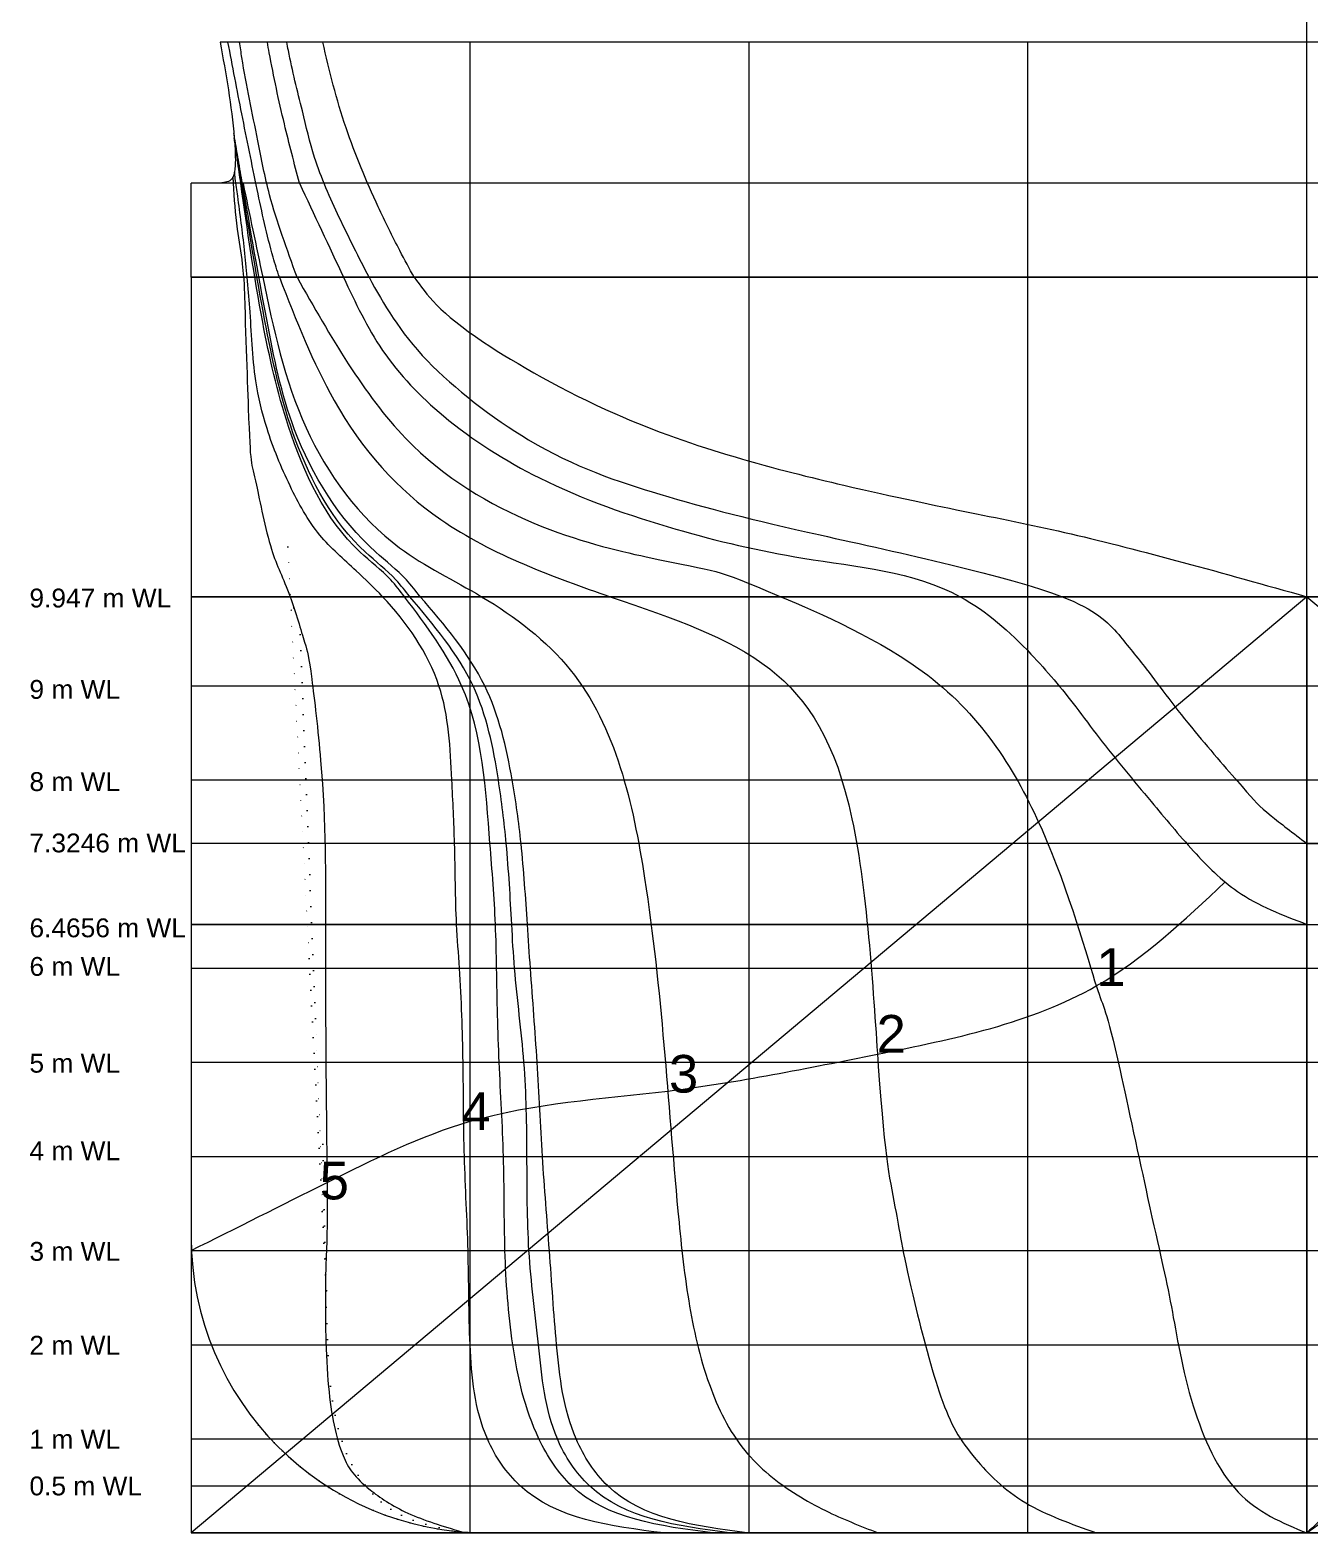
# Model space of a CAD drawing. Header units: inches. Extents: x 2352 to 5451, y 15 to 423.
# Drawn here: x 5312.33 to 5325.92, y 319.97 to 335.94 of the extents above; entities that cross this region are included whole.
import ezdxf

# ---------------------------------------------------------------- set-up
doc = ezdxf.new("R2010")
doc.units = ezdxf.units.IN
doc.header["$MEASUREMENT"] = 0
doc.styles.get("Standard").update_dxf_attribs({"font": 'arial.ttf'})

msp = doc.modelspace()

# ---------------------------------------------------------------- hatches: boundary and pattern name
at = {"lineweight": 9}
h = msp.add_hatch(dxfattribs=at)
h.set_pattern_fill('ANSI31', color=256)
h.set_pattern_definition([(45, (2002.140504094049, 240.8704773932248), (-0.08838834764831845, 0.08838834764831845), [])])
h.paths.add_polyline_path([(5325.888283234372, 333.314191526372), (5314.681083234373, 333.314191526372), (5314.681083234372, 321.210618002707, 0.2340062996317556), (5317.178283234372, 319.974191526372), (5325.888283234372, 319.974191526372)])
h.paths.add_polyline_path([(5325.888283234372, 329.921191526372), (5316.913583234372, 329.921191526372), (5316.913583234373, 319.9853684393311, 0.02110301372142997), (5317.178283234372, 319.974191526372), (5325.888283234372, 319.974191526372)])
edge = h.paths.add_edge_path(flags=16)
edge.add_line((5316.913583234372, 329.921191526372), (5315.464283234372, 329.921191526372))
edge.add_line((5315.464283234372, 329.921191526372), (5315.464283234372, 322.7610012197376))
edge.add_spline(control_points=[(5315.464283234373, 322.7610012197188), (5315.466544252421, 322.6513754490385), (5315.468783718686, 322.5417117197559), (5315.471492054757, 322.4320246676308)], knot_values=[10.62933537937585, 10.62933537937585, 10.62933537937585, 10.6293353794038, 10.95852070276817, 10.95852070276817, 10.95852070276817, 10.95852070276817], degree=3, periodic=0)
edge.add_spline(control_points=[(5315.471492054757, 322.4320246676308), (5315.472333486267, 322.3979468650979), (5315.473220174666, 322.363866811365), (5315.474166826755, 322.3297849453302)], knot_values=[10.95852070276817, 10.95852070276817, 10.95852070276817, 10.95852070276817, 11.06079268682631, 11.06079268682631, 11.06079268682631, 11.06079268682631], degree=3, periodic=0)
edge.add_spline(control_points=[(5315.474166826755, 322.3297849453302), (5315.4757970521, 322.2710927156748), (5315.47760510655, 322.212395111433), (5315.479666098757, 322.1536943740873)], knot_values=[11.06079268682631, 11.06079268682631, 11.06079268682631, 11.06079268682631, 11.23691481492537, 11.23691481492537, 11.23691481492537, 11.23691481492537], degree=3, periodic=0)
edge.add_spline(control_points=[(5315.479666098757, 322.1536943740873), (5315.481206165172, 322.1098305332631), (5315.485522992431, 321.9972033357606), (5315.490977475466, 321.8845707707584), (5315.495211521819, 321.8158809332194)], knot_values=[11.23691481492537, 11.23691481492537, 11.23691481492537, 11.23691481492537, 11.36852121957856, 11.57482114281365, 11.57482114281365, 11.57482114281365, 11.57482114281365], degree=3, periodic=0)
edge.add_spline(control_points=[(5315.495211521819, 321.8158809332194), (5315.498176140423, 321.7677852929704), (5315.501583931275, 321.7197264451046), (5315.505599632551, 321.6717308379009)], knot_values=[11.57482114281365, 11.57482114281365, 11.57482114281365, 11.57482114281365, 11.71926939377468, 11.71926939377468, 11.71926939377468, 11.71926939377468], degree=3, periodic=0)
edge.add_spline(control_points=[(5315.505599632551, 321.6717308379009), (5315.508752399195, 321.6340490137034), (5315.512279880296, 321.5964061708908), (5315.516261799202, 321.5588151088365)], knot_values=[11.71926939377468, 11.71926939377468, 11.71926939377468, 11.71926939377468, 11.83267713909703, 11.83267713909703, 11.83267713909703, 11.83267713909703], degree=3, periodic=0)
edge.add_spline(control_points=[(5315.516261799202, 321.5588151088365), (5315.521875984293, 321.5058147376291), (5315.530884181376, 321.4327028223439), (5315.542044947927, 321.3598560732165), (5315.545315793279, 321.3397436402976)], knot_values=[11.83267713909703, 11.83267713909703, 11.83267713909703, 11.83267713909703, 11.99257293004832, 12.05367626579677, 12.05367626579677, 12.05367626579677, 12.05367626579677], degree=3, periodic=0)
edge.add_spline(control_points=[(5315.545315793279, 321.3397436402976), (5315.551021609683, 321.3046585667695), (5315.557290523515, 321.2696609207429), (5315.56423129554, 321.2347956079496)], knot_values=[12.05367626579677, 12.05367626579677, 12.05367626579677, 12.05367626579677, 12.1602677973232, 12.1602677973232, 12.1602677973232, 12.1602677973232], degree=3, periodic=0)
edge.add_spline(control_points=[(5315.56423129554, 321.2347956079496), (5315.567623806187, 321.2177541398682), (5315.571176827723, 321.2007442869773), (5315.574903060405, 321.1837712930284)], knot_values=[12.1602677973232, 12.1602677973232, 12.1602677973232, 12.1602677973232, 12.21236760761382, 12.21236760761382, 12.21236760761382, 12.21236760761382], degree=3, periodic=0)
edge.add_spline(control_points=[(5315.574903060405, 321.1837712930284), (5315.586530840265, 321.1308067430289), (5315.599845287702, 321.0782011120924), (5315.615232318961, 321.0261137394034)], knot_values=[12.21236760761382, 12.21236760761382, 12.21236760761382, 12.21236760761382, 12.37494605520035, 12.37494605520035, 12.37494605520035, 12.37494605520035], degree=3, periodic=0)
edge.add_spline(control_points=[(5315.615232318961, 321.0261137394034), (5315.623221255863, 320.9990700084346), (5315.631768895006, 320.9721659832965), (5315.640929249045, 320.9454239650258)], knot_values=[12.37494605520035, 12.37494605520035, 12.37494605520035, 12.37494605520035, 12.45935668239991, 12.45935668239991, 12.45935668239991, 12.45935668239991], degree=3, periodic=0)
edge.add_spline(control_points=[(5315.640929249045, 320.9454239650258), (5315.644319347934, 320.9355271765368), (5315.647793365503, 320.9256525768387), (5315.651354039519, 320.9158012963141)], knot_values=[12.45935668239991, 12.45935668239991, 12.45935668239991, 12.45935668239991, 12.49059569043475, 12.49059569043475, 12.49059569043475, 12.49059569043475], degree=3, periodic=0)
edge.add_spline(control_points=[(5315.651354039519, 320.9158012963141), (5315.654336487126, 320.907549788904), (5315.657379731722, 320.8993146419108), (5315.660485382169, 320.8910965196085)], knot_values=[12.49059569043475, 12.49059569043475, 12.49059569043475, 12.49059569043475, 12.51676172089534, 12.51676172089534, 12.51676172089534, 12.51676172089534], degree=3, periodic=0)
edge.add_spline(control_points=[(5315.660485382169, 320.8910965196085), (5315.67086911175, 320.8636192612586), (5315.681950474124, 320.8363323213309), (5315.693789603286, 320.8092605282744)], knot_values=[12.51676172089534, 12.51676172089534, 12.51676172089534, 12.51676172089534, 12.60424773686222, 12.60424773686222, 12.60424773686222, 12.60424773686222], degree=3, periodic=0)
edge.add_spline(control_points=[(5315.693789603286, 320.8092605282744), (5315.693790891003, 320.8092575837344), (5315.693792178728, 320.809254639197), (5315.693793466463, 320.8092516946621)], knot_values=[12.60424773686222, 12.60424773686222, 12.60424773686222, 12.60424773686222, 12.60425725252574, 12.60425725252574, 12.60425725252574, 12.60425725252574], degree=3, periodic=0)
edge.add_spline(control_points=[(5315.693793466463, 320.8092516946621), (5315.698808934617, 320.7977833181547), (5315.709629626982, 320.7737749802857), (5315.721070502691, 320.7499453282616), (5315.727233109099, 320.7375211883375)], knot_values=[12.60425725252574, 12.60425725252574, 12.60425725252574, 12.60425725252574, 12.64131886505783, 12.68210554437949, 12.68210554437949, 12.68210554437949, 12.68210554437949], degree=3, periodic=0)
edge.add_spline(control_points=[(5315.727233109099, 320.7375211883375), (5315.731588852099, 320.7287397804528), (5315.736028744374, 320.7199887536155), (5315.740552152067, 320.7112722622406)], knot_values=[12.68210554437949, 12.68210554437949, 12.68210554437949, 12.68210554437949, 12.71093365397699, 12.71093365397699, 12.71093365397699, 12.71093365397699], degree=3, periodic=0)
edge.add_spline(control_points=[(5315.740552152067, 320.7112722622406), (5315.744645903427, 320.7033837076714), (5315.748808058255, 320.6955234394406), (5315.753038146701, 320.6876945370259)], knot_values=[12.71093365397699, 12.71093365397699, 12.71093365397699, 12.71093365397699, 12.73702352269915, 12.73702352269915, 12.73702352269915, 12.73702352269915], degree=3, periodic=0)
edge.add_spline(control_points=[(5315.753038146701, 320.6876945370259), (5315.767084870556, 320.6616973429511), (5315.781880687759, 320.6360460148086), (5315.797408394084, 320.6108533122836)], knot_values=[12.73702352269915, 12.73702352269915, 12.73702352269915, 12.73702352269915, 12.82365934272075, 12.82365934272075, 12.82365934272075, 12.82365934272075], degree=3, periodic=0)
edge.add_spline(control_points=[(5315.797408394084, 320.6108533122836), (5315.811548434164, 320.5879120087829), (5315.826295394952, 320.565351021612), (5315.841636284772, 320.5432555006136)], knot_values=[12.82365934272075, 12.82365934272075, 12.82365934272075, 12.82365934272075, 12.9025527698617, 12.9025527698617, 12.9025527698617, 12.9025527698617], degree=3, periodic=0)
edge.add_spline(control_points=[(5315.841636284772, 320.5432555006136), (5315.847211487738, 320.5352255221925), (5315.852865133817, 320.5272570201658), (5315.858596599423, 320.5193540816239)], knot_values=[12.9025527698617, 12.9025527698617, 12.9025527698617, 12.9025527698617, 12.93122430548883, 12.93122430548883, 12.93122430548883, 12.93122430548883], degree=3, periodic=0)
edge.add_spline(control_points=[(5315.858596599423, 320.5193540816239), (5315.863908433082, 320.5120297604394), (5315.869287108235, 320.5047617536703), (5315.87473212848, 320.497553314815)], knot_values=[12.93122430548883, 12.93122430548883, 12.93122430548883, 12.93122430548883, 12.95779664116803, 12.95779664116803, 12.95779664116803, 12.95779664116803], degree=3, periodic=0)
edge.add_spline(control_points=[(5315.87473212848, 320.497553314815), (5315.892469692698, 320.4740712814455), (5315.910911297621, 320.4512213707284), (5315.930039783326, 320.4291160519707)], knot_values=[12.95779664116803, 12.95779664116803, 12.95779664116803, 12.95779664116803, 13.04435802923673, 13.04435802923673, 13.04435802923673, 13.04435802923673], degree=3, periodic=0)
edge.add_spline(control_points=[(5315.930039783326, 320.4291160519707), (5315.947486836844, 320.4089538349826), (5315.965505322119, 320.3894110609913), (5315.984082218282, 320.3705730711538)], knot_values=[13.04435802923673, 13.04435802923673, 13.04435802923673, 13.04435802923673, 13.12331049801416, 13.12331049801416, 13.12331049801416, 13.12331049801416], degree=3, periodic=0)
edge.add_spline(control_points=[(5315.984082218282, 320.3705730711538), (5315.990718149565, 320.3638438735003), (5315.997425335188, 320.3572046077085), (5316.004203181647, 320.3506591637346)], knot_values=[13.12331049801416, 13.12331049801416, 13.12331049801416, 13.12331049801416, 13.1515134417582, 13.1515134417582, 13.1515134417582, 13.1515134417582], degree=3, periodic=0)
edge.add_spline(control_points=[(5316.004203181647, 320.3506591637346), (5316.010324127969, 320.3447480957469), (5316.016502702148, 320.3389135446885), (5316.022738467053, 320.3331583755635)], knot_values=[13.1515134417582, 13.1515134417582, 13.1515134417582, 13.1515134417582, 13.17698299257681, 13.17698299257681, 13.17698299257681, 13.17698299257681], degree=3, periodic=0)
edge.add_spline(control_points=[(5316.022738467053, 320.3331583755635), (5316.042787546657, 320.3146544958213), (5316.063427827098, 320.2969712152715), (5316.08464477988, 320.2802037563661)], knot_values=[13.17698299257681, 13.17698299257681, 13.17698299257681, 13.17698299257681, 13.25887207267031, 13.25887207267031, 13.25887207267031, 13.25887207267031], degree=3, periodic=0)
edge.add_spline(control_points=[(5316.08464477988, 320.2802037563661), (5316.095561809791, 320.2715761814134), (5316.106631516169, 320.2631910741558), (5316.117851919834, 320.2550614065005)], knot_values=[13.25887207267031, 13.25887207267031, 13.25887207267031, 13.25887207267031, 13.30100750775904, 13.30100750775904, 13.30100750775904, 13.30100750775904], degree=3, periodic=0)
edge.add_spline(control_points=[(5316.117851919834, 320.2550614065005), (5316.122044511157, 320.2520236927881), (5316.126258142857, 320.2490216435913), (5316.130492711683, 320.2460559356564)], knot_values=[13.30100750775904, 13.30100750775904, 13.30100750775904, 13.30100750775904, 13.31675174164049, 13.31675174164049, 13.31675174164049, 13.31675174164049], degree=3, periodic=0)
edge.add_spline(control_points=[(5316.130492711683, 320.2460559356564), (5316.133769658442, 320.2437609045891), (5316.137059143467, 320.2414876366031), (5316.140361118904, 320.2392364453203)], knot_values=[13.31675174164049, 13.31675174164049, 13.31675174164049, 13.31675174164049, 13.32893551249149, 13.32893551249149, 13.32893551249149, 13.32893551249149], degree=3, periodic=0)
edge.add_spline(control_points=[(5316.140361118904, 320.2392364453203), (5316.140503882142, 320.2391391134771), (5316.151856372695, 320.2314038607468), (5316.16335643303, 320.2239296398435), (5316.174848415832, 320.2167909923754)], knot_values=[13.32893551249149, 13.32893551249149, 13.32893551249149, 13.32893551249149, 13.32946228641958, 13.37081757021032, 13.37081757021032, 13.37081757021032, 13.37081757021032], degree=3, periodic=0)
edge.add_spline(control_points=[(5316.174848415832, 320.2167909923754), (5316.186194449319, 320.2097430064337), (5316.197673601172, 320.2029304896337), (5316.209278830726, 320.1963409879564)], knot_values=[13.37081757021032, 13.37081757021032, 13.37081757021032, 13.37081757021032, 13.41164763782069, 13.41164763782069, 13.41164763782069, 13.41164763782069], degree=3, periodic=0)
edge.add_spline(control_points=[(5316.209278830726, 320.1963409879564), (5316.213603372985, 320.1938854933595), (5316.217945422219, 320.191460966333), (5316.222304614116, 320.1890667624573)], knot_values=[13.41164763782069, 13.41164763782069, 13.41164763782069, 13.41164763782069, 13.42686244697007, 13.42686244697007, 13.42686244697007, 13.42686244697007], degree=3, periodic=0)
edge.add_spline(control_points=[(5316.222304614116, 320.1890667624573), (5316.233560876274, 320.1828844729134), (5316.244931440669, 320.1769043692153), (5316.256410034845, 320.1711153562078)], knot_values=[13.42686244697007, 13.42686244697007, 13.42686244697007, 13.42686244697007, 13.46614997652072, 13.46614997652072, 13.46614997652072, 13.46614997652072], degree=3, periodic=0)
edge.add_spline(control_points=[(5316.256410034845, 320.1711153562078), (5316.280612370539, 320.158909363559), (5316.305294970926, 320.147552896934), (5316.330399040644, 320.1369419549492)], knot_values=[13.46614997652072, 13.46614997652072, 13.46614997652072, 13.46614997652072, 13.54898677378893, 13.54898677378893, 13.54898677378893, 13.54898677378893], degree=3, periodic=0)
edge.add_spline(control_points=[(5316.330399040644, 320.1369419549492), (5316.343457925453, 320.1314222495525), (5316.356630858844, 320.1261042813236), (5316.369909564658, 320.1209734108044)], knot_values=[13.54898677378893, 13.54898677378893, 13.54898677378893, 13.54898677378893, 13.59207764334393, 13.59207764334393, 13.59207764334393, 13.59207764334393], degree=3, periodic=0)
edge.add_spline(control_points=[(5316.369909564658, 320.1209734108044), (5316.39357195512, 320.1118303012767), (5316.41757022097, 320.1032813117951), (5316.44185753076, 320.0952436035985)], knot_values=[13.59207764334393, 13.59207764334393, 13.59207764334393, 13.59207764334393, 13.66886471846446, 13.66886471846446, 13.66886471846446, 13.66886471846446], degree=3, periodic=0)
edge.add_spline(control_points=[(5316.44185753076, 320.0952436035985), (5316.493492667528, 320.078155331344), (5316.546434263067, 320.063378015398), (5316.600232293737, 320.0501156222458)], knot_values=[13.66886471846446, 13.66886471846446, 13.66886471846446, 13.66886471846446, 13.83211503972402, 13.83211503972402, 13.83211503972402, 13.83211503972402], degree=3, periodic=0)
edge.add_spline(control_points=[(5316.600232293737, 320.0501156222458), (5316.630020689615, 320.0427721300662), (5316.660071662051, 320.0358931018003), (5316.690308813827, 320.0293434006674)], knot_values=[13.83211503972402, 13.83211503972402, 13.83211503972402, 13.83211503972402, 13.92250803620094, 13.92250803620094, 13.92250803620094, 13.92250803620094], degree=3, periodic=0)
edge.add_spline(control_points=[(5316.690308813827, 320.0293434006674), (5316.706546198048, 320.0258262038554), (5316.722837270844, 320.0224039751739), (5316.739170201711, 320.0190557880006)], knot_values=[13.92250803620094, 13.92250803620094, 13.92250803620094, 13.92250803620094, 13.97104917610749, 13.97104917610749, 13.97104917610749, 13.97104917610749], degree=3, periodic=0)
edge.add_spline(control_points=[(5316.739170201711, 320.0190557880006), (5316.796958545773, 320.0072094026879), (5316.855270890073, 319.9962899059084), (5316.913583234373, 319.9853704091289)], knot_values=[13.97104917610749, 13.97104917610749, 13.97104917610749, 13.97104917610749, 14.14279496482971, 14.14279496482971, 14.14279496482971, 14.14279496482971], degree=3, periodic=0)
edge.add_line((5316.913583234373, 319.9853704091289), (5316.913583234372, 329.921191526372))
h.paths.add_polyline_path([(5315.088283234372, 329.921191526372), (5314.681083234373, 329.921191526372), (5314.681083234372, 321.210618002707, 0.04783040297424605), (5315.088283234373, 320.7707965532612)], flags=16)
edge = h.paths.add_edge_path(flags=16)
edge.add_spline(control_points=[(5315.464283234372, 322.7610012197281), (5315.438379296224, 324.0169572196609), (5315.388207710478, 326.2013389540706), (5315.462978948622, 328.5068220973683), (5315.1918040182, 329.6149471156023), (5315.127300977719, 329.8057737592497), (5315.088283234382, 329.9211915264339)], knot_values=[3.439763911072406, 3.439763911100354, 3.439763911100354, 3.439763911100354, 7.21116072262118, 10.02517062349896, 10.26409216256273, 10.62933537930596, 10.6293353794038, 10.6293353794038, 10.6293353794038], degree=3, periodic=0)
edge.add_line((5315.088283234372, 329.9211915264685), (5315.088283234373, 320.7707965532612))
edge.add_arc((5317.178283234372, 323.1141915263719), 3.139999999999915, 228.2712365701159, 236.9165560794923)
edge.add_line((5315.464283234372, 320.4832593721729), (5315.464283234372, 322.7610012197001))
h.paths.add_polyline_path([(5325.888283234372, 333.314191526372), (5314.681083234373, 333.314191526372), (5314.681083234373, 329.921191526372), (5315.088283234372, 329.921191526372), (5325.888283234372, 329.921191526372)], flags=17)
edge = h.paths.add_edge_path(flags=16)
edge.add_line((5315.464283234372, 329.921191526372), (5315.088283234404, 329.921191526372))
edge.add_spline(control_points=[(5315.088283234382, 329.9211915264339), (5315.127300977719, 329.8057737592497), (5315.1918040182, 329.6149471156023), (5315.462978948622, 328.5068220973683), (5315.388207710478, 326.2013389540706), (5315.438379296224, 324.0169572196609), (5315.464283234372, 322.7610012197281)], knot_values=[3.439763911072407, 3.439763911072407, 3.439763911072407, 3.439763911170243, 3.805007127913473, 4.043928666977246, 6.857938567855026, 10.62933537937585, 10.62933537937585, 10.62933537937585, 10.6293353794038], degree=3, periodic=0)
edge.add_line((5315.464283234372, 322.7610012197062), (5315.464283234372, 329.921191526372))
edge = h.paths.add_edge_path(flags=16)
edge.add_spline(control_points=[(5316.913583234373, 319.9853704091289), (5316.637434773755, 320.0370816250406), (5316.127642994065, 320.132544597134), (5315.669192776827, 320.7496944721411), (5315.519375342847, 321.389812630306), (5315.478523370989, 322.060496169409), (5315.469360351748, 322.514836486209), (5315.464283234372, 322.7610012197188)], knot_values=[10.62933537937585, 10.62933537937585, 10.62933537937585, 10.62933537937585, 11.44266805778598, 12.13081147914773, 12.77955741415724, 13.40360912462699, 14.14279496480176, 14.1427949648297, 14.1427949648297, 14.1427949648297], degree=3, periodic=0)
edge.add_line((5315.464283234372, 322.7610012197002), (5315.464283234372, 320.4832593721729))
edge.add_arc((5317.178283234372, 323.1141915263719), 3.139999999999916, 236.916556079492, 265.1646094653941)

# ---------------------------------------------------------------- linework, layer by layer
for p, q in [((5325.888283234372, 333.3141915263719), (5325.888283234372, 336.8141915263719)), ((5317.207469143271, 335.8141915263719), (5314.344539423947, 335.8141915263719)), ((5317.00078323437, 319.974191526372), (5317.000783234368, 335.8141915263719)), ((5332.405495306381, 335.8141915263719), (5317.207469143271, 335.8141915263719)), ((5319.96328323437, 319.974191526372), (5319.96328323437, 335.8141915263719)), ((5322.925783234369, 319.974191526372), (5322.925783234369, 335.8141915263719)), ((5314.038283234372, 333.314191526372), (5314.038283234372, 334.3141915263719)), ((5337.738283234372, 334.3141915263719), (5314.038283234372, 334.3141915263719)), ((5337.738283234373, 333.314191526372), (5314.038283234372, 333.314191526372)), ((5314.038283234372, 333.314191526372), (5314.038283234372, 329.921191526372)), ((5314.038283234372, 333.3141915263719), (5337.738283234372, 333.3141915263719)), ((5325.888283234372, 319.974191526372), (5325.888283234372, 333.314191526372)), ((5325.888283234372, 319.974191526372), (5325.888283234372, 333.3141915263719)), ((5337.738283234373, 329.921191526372), (5314.038283234372, 329.921191526372)), ((5314.038283234372, 329.921191526372), (5314.038283234372, 323.114191526372)), ((5325.888283234372, 329.921191526372), (5314.038283234372, 319.974191526372)), ((5314.038283234372, 329.9211915263734), (5337.738283234372, 329.9211915263733)), ((5325.888283234372, 329.921191526372), (5325.888283234372, 319.974191526372)), ((5325.888283234372, 329.921191526372), (5337.738283234373, 319.974191526372)), ((5314.038283234372, 328.974191526372), (5337.738283234373, 328.974191526372)), ((5314.038283234372, 327.974191526372), (5337.738283234373, 327.974191526372)), ((5325.888283234376, 327.298791526372), (5314.038283234372, 327.298791526372)), ((5337.738283234373, 327.2987915263733), (5314.038283234372, 327.2987915263733)), ((5325.888283234376, 327.298791526372), (5337.738283234373, 327.298791526372)), ((5325.888283234376, 326.4397915263708), (5314.038283234372, 326.4397915263708)), ((5314.038283234374, 326.4397915263734), (5337.738283234373, 326.4397915263734)), ((5325.888283234372, 326.4397915263708), (5337.738283234373, 326.4397915263708)), ((5314.038283234372, 325.974191526372), (5337.738283234373, 325.974191526372)), ((5314.038283234372, 324.974191526372), (5337.738283234373, 324.974191526372)), ((5314.038283234372, 323.974191526372), (5337.738283234373, 323.974191526372)), ((5314.038283234372, 323.114191526372), (5314.038283234372, 319.974191526372)), ((5314.038283234372, 322.974191526372), (5337.738283234373, 322.974191526372)), ((5314.038283234372, 321.974191526372), (5337.738283234373, 321.974191526372)), ((5314.038283234372, 320.974191526372), (5337.738283234371, 320.974191526372)), ((5314.038283234372, 320.474191526372), (5337.738283234373, 320.474191526372)), ((5314.038283234372, 319.974191526372), (5317.178283234372, 319.974191526372)), ((5337.738283234373, 319.9741915263734), (5314.038283234372, 319.9741915263734)), ((5314.038283234372, 319.974191526372), (5337.738283234373, 319.974191526372)), ((5317.178283234372, 319.974191526372), (5334.598283234373, 319.974191526372)), ((5326.695512452951, 319.9741915263734), (5325.88828323437, 319.9741915263734))]:
    msp.add_line(p, q, dxfattribs=at)
msp.add_arc((5317.178283234372, 323.114191526372), 3.14, 180, 270, dxfattribs=at)
for points in [[(5314.344539423947, 335.8141915263719), (5314.49620218707, 334.7956240728076), (5314.507292700054, 334.5626384037519), (5314.498003607236, 334.432081704373), (5314.471676681324, 334.3608898723992), (5314.346475641572, 334.3141915263719)], [(5319.058983234417, 319.9741915263734), (5317.533483234301, 320.4741915263725), (5317.184183234376, 320.9741915263725), (5317.000783234374, 321.9741915263725), (5316.978925749379, 322.9741915263725), (5316.940183234469, 323.9741915263725), (5316.92618323447, 324.9741915263725), (5316.888105700305, 325.9741915263725), (5316.857483234377, 326.4397915263738), (5316.835683234377, 327.2987915263724), (5316.806683234397, 327.9741915263725), (5316.670049534611, 328.9741915263725), (5316.070803205699, 329.9211915263735), (5315.791241914406, 330.1957834914627), (5315.404917927727, 330.5757815959568), (5315.088420065275, 331.0989838947916), (5314.843660617714, 331.709251018079), (5314.724974779137, 332.2151018052954), (5314.660768588267, 332.9909312686303), (5314.632840890074, 333.3141915263722)], [(5319.576408809721, 319.9741915263725), (5318.079835854463, 320.4741915263725), (5317.732461251328, 320.9741915263725), (5317.453905445932, 321.9741915263725), (5317.371024699928, 322.9741915263725), (5317.355460008734, 323.9741915263725), (5317.309486107354, 324.9741915263725), (5317.281891207685, 325.9741915263725), (5317.270011175923, 326.4397915263738), (5317.212015352048, 327.2987915263724), (5316.911058747383, 328.9741915263725), (5316.304779745278, 329.9211915263721)], [(5319.757538465642, 319.9741915263734), (5318.269585520214, 320.4741915263725), (5317.927236489672, 320.9741915263725), (5317.72690049724, 321.972340124072), (5317.626153298344, 322.9741915263725), (5317.604624498209, 323.974191526372), (5317.57288651767, 324.974191526372), (5317.472704803607, 325.9741915263725), (5317.442929097911, 326.4397915263738), (5317.384674766362, 327.2987915263737), (5317.301096991022, 327.9741915263725), (5317.031818058154, 328.9741915263725), (5316.359848509194, 329.9211915263721)], [(5319.942198482094, 319.9741915263725), (5318.462526331715, 320.4741915263725), (5318.126964812903, 320.9741915263725), (5317.919315002721, 321.9741915263725), (5317.842856529237, 322.9725299201435), (5317.768881559165, 323.9741915263725), (5317.712212302015, 324.9741915263725), (5317.641417600539, 325.9741915263725), (5317.609303815542, 326.4397915263711), (5317.541989481302, 327.2987915263737), (5317.448034059143, 327.9741915263725), (5317.156062638814, 328.9741915263725), (5316.470678846527, 329.9211915263735)], [(5325.888283234369, 319.9741915263734), (5326.390357994293, 320.4741915263729), (5326.513343047493, 320.9741915263725), (5326.633734814433, 321.9741915263725), (5326.736014714245, 322.9741915263725), (5326.846823346287, 323.9741915263725), (5326.964084947549, 324.9741915263725), (5327.075040597084, 325.9741915263725), (5327.152563768851, 326.4397915263738), (5327.280680630946, 327.2987915263724), (5327.485550245548, 327.9741915263725), (5328.043670848571, 328.9741915263725), (5329.163111818121, 329.9211915263721)], [(5314.038283234372, 322.974191526372), (5315.480837435244, 323.6971883186156), (5317.00078323437, 324.3475267434117), (5319.100193863501, 324.6691447084577), (5321.327317540151, 325.0611543776644), (5323.651506321017, 325.7858167984981), (5325.018769269252, 326.8903906887458)]]:
    msp.add_spline(points, degree=3, dxfattribs=at)
for points, knots in [([(5314.974683234373, 333.3141915263719), (5314.952224511192, 333.3854525497138), (5314.855750185016, 333.6915634160389), (5314.732756801151, 334.2738402394296), (5314.577589536989, 335.0365402861335), (5314.477590590568, 335.559542180603), (5314.429292016674, 335.8141915263719)], [0, 0, 0, 0, 0.2240969397908313, 0.9626371494994514, 1.782527704798582, 2.560026058790914, 2.560026058790914, 2.560026058790914, 2.560026058790914]), ([(5315.162683234373, 333.314191526372), (5315.109890829548, 333.4620385166396), (5315.006285033222, 333.7521902006212), (5314.848349046976, 334.2317859689751), (5314.729420814684, 334.868272332252), (5314.612059858957, 335.4072654861492), (5314.560099568096, 335.7587726918792), (5314.552294297948, 335.8141915263719)], [0, 0, 0, 0, 0.4710922806728973, 0.9245248638513184, 1.512474685780229, 2.410826101493608, 2.57873612957899, 2.57873612957899, 2.57873612957899, 2.57873612957899]), ([(5315.188408435877, 334.3141915263719), (5315.133740388304, 334.5236122148912), (5315.01388965284, 334.9827327552147), (5314.905888504816, 335.4845032057326), (5314.85377670048, 335.7763498523908), (5314.84716897933, 335.8141915263719)], [0, 0, 0, 0, 0.6493020123279429, 1.423488256298098, 1.538737724058665, 1.538737724058665, 1.538737724058665, 1.538737724058665]), ([(5315.927083234373, 333.3141915263719), (5315.819751351388, 333.5248132383191), (5315.608061297195, 333.9402212268504), (5315.349897580027, 334.5254972139209), (5315.209260448807, 335.1305371349659), (5315.10469439202, 335.5381396187907), (5315.058753909137, 335.7841196892406), (5315.053350879075, 335.8141915263719)], [0, 0, 0, 0, 0.7096644103397353, 1.399667026281711, 1.910142771467029, 2.569681301209174, 2.661398165745518, 2.661398165745518, 2.661398165745518, 2.661398165745518]), ([(5316.408283234373, 333.314191526372), (5316.356373723528, 333.4082823369754), (5316.220912227857, 333.653818881744), (5315.965476975324, 334.1776279887331), (5315.656880815834, 334.9081489377041), (5315.50480622172, 335.5062662266251), (5315.436240912612, 335.814191526372)], [0, 0, 0, 0, 0.322326744081163, 0.8411341609311245, 1.748363475010839, 2.693278712522031, 2.693278712522031, 2.693278712522031, 2.693278712522031]), ([(5316.470678846529, 329.921191526372), (5316.423438252688, 329.9823232125343), (5316.286384584268, 330.1596774996878), (5315.692908931015, 330.6153211051367), (5315.096281020958, 331.5629461086592), (5314.818469748357, 332.9522669658463), (5314.666207158579, 333.8314765154429), (5314.582609980042, 334.3141915263719), (5314.575804524763, 334.3534882523722), (5314.568999069485, 334.3927849783726), (5314.562193614206, 334.432081704373), (5314.554656957683, 334.475600604166), (5314.547120301161, 334.519119503959), (5314.539583644638, 334.562638403752), (5314.526134063187, 334.6403002934372), (5314.512684481736, 334.7179621831224), (5314.499234900284, 334.7956240728076), (5314.496874519892, 334.8113567760227), (5314.494514139501, 334.8270894792377), (5314.49215375911, 334.8428221824528)], [0, 0, 0, 0, 0.231076497483083, 0.6703955029194242, 2.230547690314734, 3.438422965883176, 4.908959051464735, 4.908959051464735, 4.908959051464735, 5.028672033908636, 5.028672033908636, 5.028672033908636, 5.161247386034565, 5.161247386034565, 5.161247386034565, 5.397835452846035, 5.397835452846035, 5.397835452846035, 5.445763334261884, 5.445763334261884, 5.445763334261884, 5.445763334261884]), ([(5316.359848509195, 329.9211915263706), (5316.312698425834, 329.9823862694702), (5316.175907344995, 330.1599234964193), (5315.618363585203, 330.5788244673179), (5315.090732389624, 331.546792138857), (5314.797401968244, 332.9110257184922), (5314.649930767179, 333.8303029927239), (5314.572304978706, 334.3141915263719), (5314.566000966256, 334.3534882523722), (5314.559696953807, 334.3927849783726), (5314.553392941359, 334.432081704373), (5314.546411604387, 334.475600604166), (5314.539430267417, 334.519119503959), (5314.532448930445, 334.562638403752), (5314.523325760646, 334.6195086442122), (5314.514202590847, 334.6763788846724), (5314.505079421048, 334.7332491251327), (5314.501744007927, 334.7540407743576), (5314.498408594804, 334.7748324235827), (5314.495073181683, 334.7956240728076)], [0, 0, 0, 0, 0.231076497483083, 0.6703955029194242, 2.072001415172279, 3.394088569374098, 4.863448602763873, 4.863448602763873, 4.863448602763873, 4.982775750676842, 4.982775750676842, 4.982775750676842, 5.114923812898565, 5.114923812898565, 5.114923812898565, 5.287614117815512, 5.287614117815512, 5.287614117815512, 5.350749357183861, 5.350749357183861, 5.350749357183861, 5.350749357183861]), ([(5316.304779745279, 329.9211915263708), (5316.257668379215, 329.9824052203727), (5316.120989624386, 330.159997427382), (5315.523990497096, 330.6050062134198), (5315.064622998343, 331.6005552658286), (5314.759134484058, 332.9481580370458), (5314.635120995113, 333.8195257291238), (5314.56471990963, 334.3141915263719), (5314.559127179788, 334.3534882523722), (5314.553534449945, 334.3927849783726), (5314.547941720102, 334.432081704373), (5314.541748088358, 334.475600604166), (5314.535554456615, 334.519119503959), (5314.529360824871, 334.562638403752), (5314.518307945604, 334.6403002934372), (5314.507255066336, 334.7179621831224), (5314.49620218707, 334.7956240728076)], [0, 0, 0, 0, 0.231076497483083, 0.6703955029194242, 2.20803799503287, 3.347094004187443, 4.842844507733163, 4.842844507733163, 4.842844507733163, 4.961668364223213, 4.961668364223213, 4.961668364223213, 5.093259059681087, 5.093259059681087, 5.093259059681087, 5.32808995207188, 5.32808995207188, 5.32808995207188, 5.32808995207188]), ([(5314.488328888713, 334.3141915263719), (5314.486897754044, 334.3308482893858), (5314.48508492396, 334.351947548389), (5314.482497254664, 334.3729549829616), (5314.48192497631, 334.3773748934007)], [0, 0, 0, 0, 0.05014106901032344, 0.0635141054036322, 0.0635141054036322, 0.0635141054036322, 0.0635141054036322]), ([(5314.632840890074, 333.3141915263722), (5314.623814498654, 333.4112517461888), (5314.59703157308, 333.6992468620995), (5314.549572992368, 334.0485961773967), (5314.512594198316, 334.3240111911231), (5314.50107084533, 334.4093841090656), (5314.498003607236, 334.4320817043729)], [0, 0, 0, 0, 0.2924177379063372, 0.8676559818403669, 1.057388278164507, 1.126100641818398, 1.126100641818398, 1.126100641818398, 1.126100641818398]), ([(5314.596583234372, 333.314191526372), (5314.593007437278, 333.3623276756659), (5314.580217501759, 333.5345013839084), (5314.516075448546, 333.8646689590367), (5314.496392243764, 334.1512909227642), (5314.488328888713, 334.3141915263719)], [0, 0, 0, 0, 0.1447508092602414, 0.5177456852498412, 1.006443618413614, 1.006443618413614, 1.006443618413614, 1.006443618413614]), ([(5314.588902866807, 334.3141915263719), (5314.658629655995, 333.9808581930386), (5314.728356445184, 333.6475248597053), (5314.798083234372, 333.314191526372), (5314.912018616759, 332.7695162123676), (5315.136691266628, 331.6954543752799), (5316.033677260742, 330.4718174046961), (5317.198529093514, 329.9216334665034), (5318.456448551417, 328.967568140095), (5318.868490388975, 327.0978678522561), (5319.066767492844, 325.168285229145), (5319.17673403778, 323.6609591159726), (5319.302495107323, 322.4516081159536), (5319.495371548292, 321.5809090219797), (5319.859875789844, 320.8322700321281), (5320.358722504569, 320.4347492141758), (5320.849978563091, 320.1641338564132), (5321.147075766988, 320.0481404477414), (5321.336483234372, 319.974191526372)], [-1.01779656468336, -1.01779656468336, -1.01779656468336, -1.01779656468336, 0, 0, 0, 1.663105990384522, 3.279529344136524, 4.293740718904704, 5.515178663675549, 7.863794907414736, 9.649581624416143, 11.42096478512804, 12.3796694776311, 13.29615458875938, 14.09055672400515, 14.81859086344581, 15.16475135509673, 15.77358729580262, 15.77358729580262, 15.77358729580262, 15.77358729580262]), ([(5315.188408435877, 334.3141915263719), (5315.344433368708, 333.9808581930386), (5315.500458301541, 333.6475248597053), (5315.656483234373, 333.314191526372), (5315.781539745342, 333.0470194603433), (5316.041385430336, 332.4918823629632), (5316.759996429005, 331.750852516338), (5317.814238021697, 331.0874640573472), (5319.131177355369, 330.6291821874088), (5320.626819844125, 330.2754120029683), (5322.045679582806, 330.1642720742984), (5322.922652990473, 329.3791110819495), (5323.371550355942, 328.8397701648011), (5323.770274723608, 328.2959363989025), (5324.197138266361, 327.7917946809186), (5324.661712106999, 327.2271788961966), (5325.173768217276, 326.7127722219748), (5325.630963501552, 326.5381006143223), (5325.888283234372, 326.439791526372)], [-1.097832767249743, -1.097832767249743, -1.097832767249743, -1.097832767249743, 0, 0, 0, 0.8799307457403837, 1.828343087459846, 3.045624536392655, 4.590470827334832, 5.97510785450212, 7.695929594998866, 8.66353335840112, 9.399062214063841, 9.810142848783908, 10.68463606672542, 11.37794883071633, 12.01152912409492, 12.82720022856089, 12.82720022856089, 12.82720022856089, 12.82720022856089]), ([(5314.596583234373, 333.3141915263617), (5314.614460653304, 332.7863231646446), (5314.667590449668, 331.2175542796758), (5314.671598454129, 331.4475112339146), (5314.872061801952, 330.3831306614488), (5315.06505733334, 330.0331890631988), (5315.265200793909, 329.3610066640902), (5315.29463945897, 329.273292702613), (5315.473658938719, 327.7598515283568), (5315.454258106506, 325.8083881380512), (5315.499866383394, 322.6549896730234), (5315.459436467384, 323.2306284330571), (5315.465477552651, 321.5207048269725), (5315.614314820094, 320.7910142098739), (5315.818333406523, 320.5025788018904), (5316.312249922932, 320.166770759803), (5316.711642117839, 320.0462873780312), (5316.913583234373, 319.9853684393311)], [-0.7039663534532603, -0.7039663534532603, -0.7039663534532603, -0.7039663534532603, 0, 1.388147119250885, 2.214238426156336, 2.913754169969399, 3.454085914642815, 3.960866518530339, 4.363426500909329, 5.22972984748043, 7.006169344805321, 9.720405404566574, 10.88341279506654, 11.88630701236815, 12.63341107900048, 13.09552893958755, 13.56815536182029, 13.56815536182029, 13.56815536182029, 13.56815536182029]), ([(5314.974683234373, 333.314191526372), (5315.153966478334, 332.8579963573378), (5315.573542002426, 331.79036547948), (5316.677187822109, 330.5621385847045), (5318.674547319478, 329.8479868016796), (5320.289089746162, 329.3172403453176), (5321.163691358762, 327.9281916639363), (5321.374634877944, 323.9958380836516), (5321.491324924748, 323.6274514170329), (5321.630839117314, 322.7378384017809), (5322.014997375861, 321.2789803682286), (5322.266490801876, 320.8445762170423), (5322.830758696699, 320.2685310848275), (5323.385608365285, 320.0699062579369), (5323.652983234373, 319.974191526372)], [-1.067271275802693, -1.067271275802693, -1.067271275802693, -1.067271275802693, 0, 1.430457429895606, 3.130468398395041, 5.106627802663041, 6.967474303878229, 8.78220325054414, 11.43144877855364, 12.99354436322218, 13.97870664188926, 15.01074478842592, 15.76867384230975, 16.47360930766106, 16.47360930766106, 16.47360930766106, 16.47360930766106]), ([(5315.162683234373, 333.314191526372), (5315.5180130172, 332.6885524248448), (5316.535950452292, 330.8962414701231), (5319.825563115606, 330.0990926894348), (5319.442770669169, 330.2941034027304), (5322.151489731636, 329.1259019427652), (5323.207033557254, 327.3945145469698), (5323.723824106397, 325.45256757127), (5323.75141897047, 325.6231948338507), (5324.290477785903, 323.085885998784), (5324.434511603776, 322.5240270926094), (5324.616823258673, 321.3620373036795), (5325.090721174613, 320.3042334802621), (5325.626123333956, 320.0826768344509), (5325.888283234372, 319.974191526372)], [-1.105841653774718, -1.105841653774718, -1.105841653774718, -1.105841653774718, 0, 2.062138265334846, 4.910678930436356, 6.403456095654493, 8.173420790402275, 10.19728005206136, 11.97531637048285, 12.90428772633592, 14.28454579429115, 15.47349161602073, 16.5499070926495, 17.58266452654118, 17.58266452654118, 17.58266452654118, 17.58266452654118]), ([(5315.927083234373, 333.314191526372), (5316.085958268798, 333.0277014995032), (5316.392086624129, 332.4756781998004), (5317.744599614832, 331.4223168050183), (5319.079019942885, 330.9699841540257), (5320.555731397441, 330.5995165043855), (5323.460954308127, 329.9859575799136), (5323.769408353185, 329.6497668065167), (5323.889355170622, 329.5190341610327), (5323.987234565687, 329.3978696819186), (5324.085113960752, 329.2767052028045), (5324.182993355817, 329.1555407236905), (5324.337195684156, 328.9476077787563), (5324.616467987923, 328.5710251863517), (5325.308083504769, 327.7819232336033), (5325.402827972825, 327.6696132135934), (5325.74526022096, 327.4080416248808), (5325.888283234372, 327.298791526372)], [-1.168825295591744, -1.168825295591744, -1.168825295591744, -1.168825295591744, 0, 1.083325690258127, 2.445755682088951, 3.956236946430194, 5.710983368978688, 6.827525431849928, 6.827525431849928, 6.827525431849928, 7.192015948593594, 7.192015948593594, 7.192015948593594, 8.363560598570727, 9.313773621701639, 10.38399708247998, 11.1515973623886, 11.1515973623886, 11.1515973623886, 11.1515973623886]), ([(5316.408283234373, 333.314191526372), (5316.539854497189, 333.1282933371077), (5316.766593680004, 332.807931560391), (5318.822233016175, 331.6344294736248), (5321.713958115791, 330.9044875209133), (5323.188685763808, 330.6777373693955), (5324.99766989255, 330.1707805220811), (5325.888283234372, 329.921191526372)], [-1.390688617102449, -1.390688617102449, -1.390688617102449, -1.390688617102449, 0, 1.005910715026766, 2.596222414355693, 5.142293391734848, 7.611410238633945, 7.611410238633945, 7.611410238633945, 7.611410238633945]), ([(5331.874283234372, 333.314191526372), (5331.799671063076, 332.7596727596015), (5331.672392658483, 331.8137377636753), (5330.162488135015, 330.5024249971432), (5328.641394979121, 329.7593610813778), (5328.852285616897, 330.0221104721181), (5327.677381791253, 328.8820726696046), (5327.315934394181, 327.9331315787576), (5327.197059535353, 327.5936146929718), (5326.946510695342, 325.850816972244), (5326.745919271581, 323.956251202516), (5326.685835971222, 323.2667992801577), (5326.649679533634, 322.354115590734), (5326.414814242874, 320.7404816610044), (5326.478803516179, 320.5403636996522), (5326.043725505809, 320.1232246609652), (5325.888283234372, 319.974191526372)], [-2.481290323305853, -2.481290323305853, -2.481290323305853, -2.481290323305853, 0, 1.751459752110449, 3.414637076677891, 4.761142450284147, 5.312590851956527, 6.146331110468075, 7.163641657159325, 7.980453016751869, 9.206062706603081, 10.9400553629694, 12.20287516068204, 13.20820326244025, 14.34644842344412, 14.9791694552818, 14.9791694552818, 14.9791694552818, 14.9791694552818])]:
    msp.add_open_spline(points, degree=3, knots=knots, dxfattribs=at)
for p in [(5319.038283234373, 319.974191526372), (5325.888283234372, 319.974191526372)]:
    msp.add_point(p, dxfattribs=at)

# ---------------------------------------------------------------- texts
for s, height, p in [('9.947 m WL', 0.2, (5312.320641083627, 329.8068630850734)), ('9 m WL', 0.2, (5312.320641083627, 328.836148078295)), ('8 m WL', 0.2, (5312.320641083627, 327.8568034418817)), ('7.3246 m WL', 0.2, (5312.320641083627, 327.2049114228411)), ('6.4656 m WL', 0.2, (5312.320641083627, 326.3028619607984)), ('6 m WL', 0.2, (5312.320641083627, 325.8931967110965)), ('1', 0.4, (5323.651506321017, 325.7858167984981)), ('2', 0.4, (5321.317884331412, 325.0769709634069)), ('5 m WL', 0.2, (5312.320641083627, 324.8646637361211)), ('3', 0.4, (5319.112738810501, 324.6523831900741)), ('4', 0.4, (5316.908059861883, 324.2551210025104)), ('4 m WL', 0.2, (5312.320641083627, 323.9346065028957)), ('5', 0.4, (5315.403101354673, 323.5177417900523)), ('3 m WL', 0.2, (5312.320641083627, 322.8657377144017)), ('2 m WL', 0.2, (5312.320641083627, 321.8684266073609)), ('1 m WL', 0.2, (5312.320641083627, 320.8698386673635)), ('0.5 m WL', 0.2, (5312.320641083627, 320.3736844956469))]:
    msp.add_text(s, height=height, dxfattribs=at).set_placement(p)

doc.saveas('drawing.dxf')
